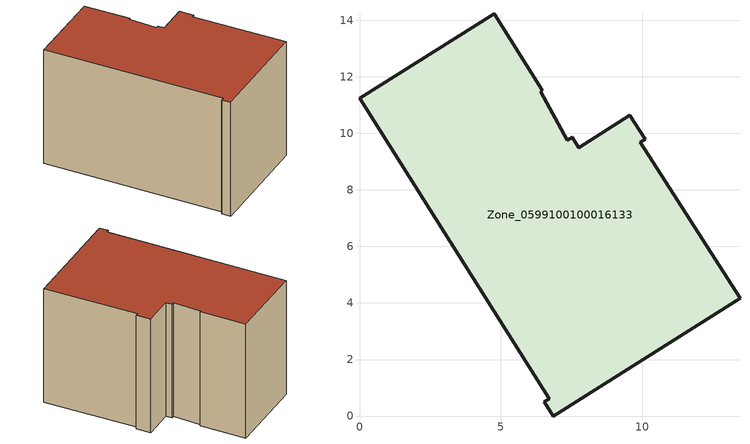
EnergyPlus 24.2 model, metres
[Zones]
Zone_0599100100016133
 floor ground (C_G): 6.71,0.61 0,11.23 4.76,14.22 6.47,11.51 6.41,11.47 7.35,9.74 7.52,9.85 7.75,9.48 9.55,10.64 10.1,9.78 9.93,9.68 13.45,4.17 6.86,0 6.54,0.51 z0
 wall outside (C_F): 10.1,9.78 9.55,10.64 7.75,9.48 7.52,9.85 7.35,9.74 6.41,11.47 6.47,11.51 4.76,14.22 0,11.23 6.71,0.61 6.54,0.51 6.86,0 13.45,4.17 9.93,9.68 10.1,9.78 z0:8.46
 roof outside (C_R): 0,11.23 6.71,0.61 6.54,0.51 6.86,0 13.45,4.17 9.93,9.68 10.1,9.78 9.55,10.64 7.75,9.48 7.52,9.85 7.35,9.74 6.41,11.47 6.47,11.51 4.76,14.22 z8.46
[BUILDING]
Pand.0599100100016133: North Axis=0; Terrain=City; Loads Convergence Tolerance Value=0.04; Temperature Convergence Tolerance Value=0.4; Solar Distribution=FullExterior; Maximum Number of Warmup Days=25; Minimum Number of Warmup Days=1
[Site:Location]
Rotterdam.The.Hague.AP_ZH_NLD Design_Conditions: Latitude=51.96; Longitude=4.45; Time Zone=1; Elevation=-4.5
[SITE:GROUNDTEMPERATURE:BUILDINGSURFACE]
18, 18, 18, 18, 18, 18, 18, 18, 18, 18, 18, 18
[MATERIAL] Thermal Absorptance=0.9; Solar Absorptance=0.7; Visible Absorptance=0.7
Name | Roughness | Thickness | Conductivity | Density | Specific Heat
G.TI.2015-2018 | MediumSmooth | 0.15 | 0.0428571 | 540 | 1210
F.TI.2015-2018 | Rough | 0.3 | 0.0666667 | 1920 | 840
R.TI.2015-2018 | MediumRough | 0.2 | 0.0333333 | 1500 | 1000
[CONSTRUCTION]
C_G: G.TI.2015-2018
C_F: F.TI.2015-2018
C_R: R.TI.2015-2018
[ZONE]
Zone_0599100100016133: Type=1; Multiplier=1; Ceiling Height=Autocalculate; Volume=Autocalculate; Floor Area=autocalculate; Part of Total Floor Area=Yes
[ZONEINFILTRATION:DESIGNFLOWRATE]
Infil_Zone_0599100100016133: Zone or ZoneList or Space or SpaceList=Zone_0599100100016133; Schedule=AlwaysOn; Design Flow Rate Calculation Method=Flow/Area; Flow Rate per Floor Area=0.0015; Constant Term Coefficient=1; Temperature Term Coefficient=0; Velocity Term Coefficient=0; Velocity Squared Term Coefficient=0
[HVACTEMPLATE:ZONE:IDEALLOADSAIRSYSTEM]
Zone_0599100100016133: Maximum Heating Supply Air Temperature=50; Minimum Cooling Supply Air Temperature=13; Maximum Heating Supply Air Humidity Ratio=0.0156; Minimum Cooling Supply Air Humidity Ratio=0.0077; Heating Limit=NoLimit; Cooling Limit=NoLimit; Dehumidification Control Type=ConstantSensibleHeatRatio; Cooling Sensible Heat Ratio=0.7; Dehumidification Setpoint=60; Humidification Control Type=None; Humidification Setpoint=30; Outdoor Air Method=None; Outdoor Air Flow Rate per Person=0.00944; Outdoor Air Flow Rate per Zone Floor Area=0; Outdoor Air Flow Rate per Zone=0; Demand Controlled Ventilation Type=None; Outdoor Air Economizer Type=NoEconomizer; Heat Recovery Type=None; Sensible Heat Recovery Effectiveness=0.7; Latent Heat Recovery Effectiveness=0.65
[ZONECONTROL:THERMOSTAT]
ThermostatControl_Zone_0599100100016133: Zone or ZoneList=Zone_0599100100016133; Control Type Schedule=DualSetpointControlType; Control 1=Thermostat_Zone_0599100100016133; Temperature Difference Between Cutout And Setpoint=0
[THERMOSTATSETPOINT:DUALSETPOINT]
Thermostat_Zone_0599100100016133: Heating Setpoint Temperature Schedule=HeatingSetpoint_Zone_0599100100016133; Cooling Setpoint Temperature Schedule=CoolingSetpoint_Zone_0599100100016133
[SCHEDULE:COMPACT]
HeatingSetpoint_Zone_0599100100016133: Through: 12/31, For: AllDays, Until: 24:00, 21
CoolingSetpoint_Zone_0599100100016133: Through: 12/31, For: AllDays, Until: 24:00, 24
DualSetpointControlType: Through: 12/31, For: AllDays, Until: 24:00, 4
AlwaysOn: Through: 12/31, For: AllDays, Until: 24:00, 1
